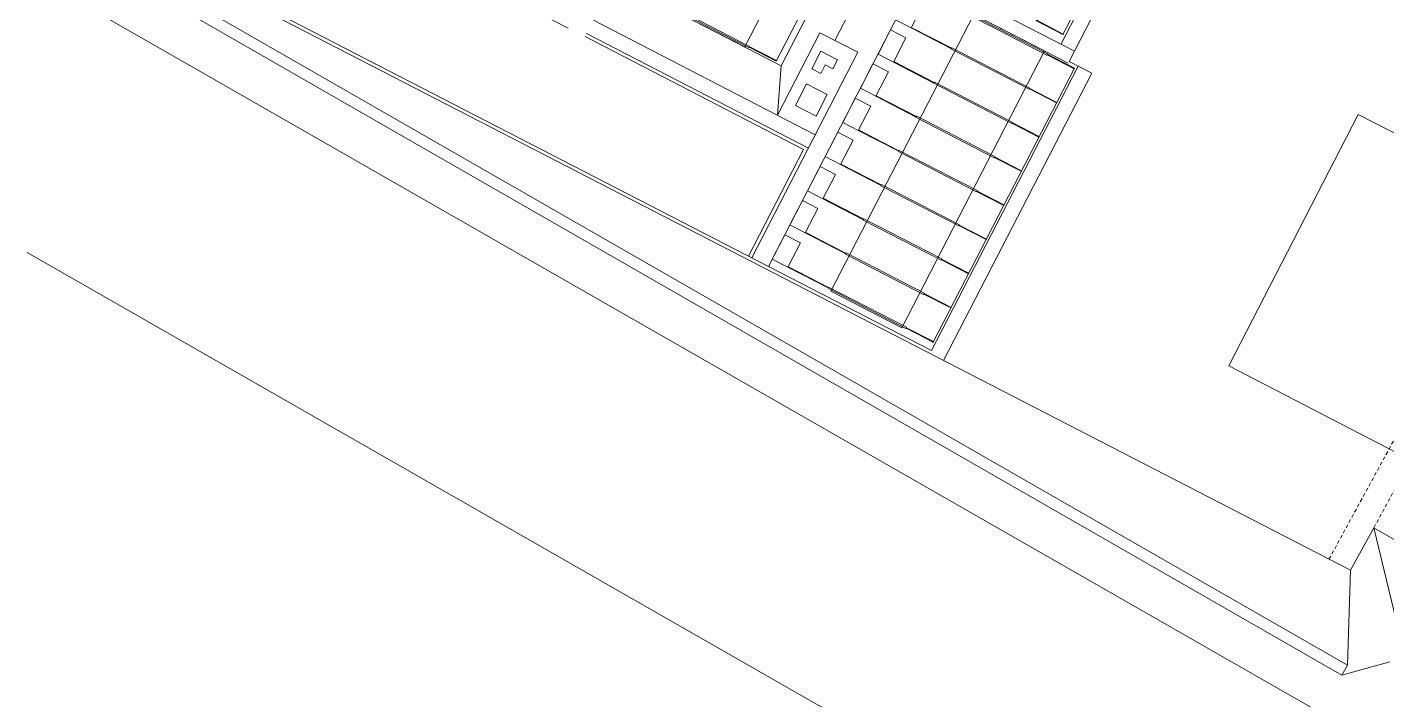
# Model space of a CAD drawing. Header units: millimetres. Extents: x -17350 to 3652, y -2474 to 12378.
# Drawn here: x -16671 to -15528, y -1144 to -578 of the extents above; entities that cross this region are included whole.
import ezdxf

# ---------------------------------------------------------------- set-up
doc = ezdxf.new("R2010")
doc.units = ezdxf.units.MM
doc.linetypes.add('DASHED_3', pattern=[5, 3, -2])
doc.layers.add('HOVED', color=40, linetype='Continuous', lineweight=9)

msp = doc.modelspace()

# ---------------------------------------------------------------- linework, layer by layer
at = {"layer": 'HOVED'}
for p, q in [((-15923, -376.7), (-16041.7, -606.9)), ((-16037.5, -610.8), (-15927, -396.5)), ((-15992.3, -589.5), (-15888.8, -388.9)), ((-15802.1, -592.3), (-15737.7, -467.3)), ((-15558.9, -1034.9), (-16640.3, -477.4)), ((-15911, -850.2), (-16636.2, -476.3)), ((-15741.1, -469.2), (-15800.6, -584.5)), ((-15795.4, -607.1), (-15726.3, -473.2)), ((-16216.5, -579.1), (-16396.8, -486.1)), ((-16652, -499.9), (-15566.1, -1123)), ((-16645.6, -492.6), (-15561.4, -1114.8)), ((-16671.5, -532.2), (-15062.5, -1453.1)), ((-16037.5, -610.8), (-16177.7, -538.5)), ((-16048.1, -779.5), (-15925.6, -541.8)), ((-15796.3, -608.5), (-15925.6, -541.8)), ((-15790.9, -598.4), (-15890.7, -547)), ((-16130.2, -561.7), (-16064.6, -595.5)), ((-16129.6, -560.7), (-16064.1, -594.5)), ((-15879.6, -568.1), (-15814.1, -601.9)), ((-15879.1, -567.1), (-15813.6, -600.9)), ((-16008.9, -668.8), (-16195.3, -572.6)), ((-16040.7, -652.4), (-16004.9, -583)), ((-16004.9, -583), (-15973.1, -599.4)), ((-15928.3, -579), (-15928.1, -578.5)), ((-15928.3, -579), (-15894.3, -596.5)), ((-15928.1, -578.5), (-15894, -596.1)), ((-15823.3, -572.8), (-15800.6, -584.5)), ((-15823.1, -572.3), (-15800.3, -584.1)), ((-16018.7, -681.1), (-16202.4, -586.3)), ((-16014.6, -680), (-16201.1, -583.8)), ((-15800.6, -584.5), (-15800.3, -584.1)), ((-16064.6, -595.5), (-16064.1, -594.5)), ((-16064.5, -595.2), (-16041.7, -606.9)), ((-16064.3, -594.7), (-16041.5, -606.5)), ((-16062.2, -772.2), (-15973.1, -599.4)), ((-16011.8, -613.3), (-16004.2, -598.4)), ((-16004.2, -598.4), (-15990.1, -605.7)), ((-15994.1, -613.4), (-15990.1, -605.7)), ((-15894.4, -596.8), (-15893.9, -595.8)), ((-15894.4, -596.8), (-15893.9, -595.8)), ((-15894.4, -596.8), (-15828.9, -630.6)), ((-15893.9, -595.8), (-15828.4, -629.6)), ((-15814.1, -601.9), (-15813.6, -600.9)), ((-15814, -601.6), (-15791.2, -613.3)), ((-15813.7, -601.1), (-15790.9, -612.9)), ((-16040.7, -652.4), (-16037.5, -610.8)), ((-16011.8, -613.3), (-16004.2, -617.2)), ((-16004.2, -617.2), (-16000.5, -610.1)), ((-16000.5, -610.1), (-15994.1, -613.4)), ((-15943.1, -607.7), (-15942.9, -607.3)), ((-15943.1, -607.7), (-15909.1, -625.3)), ((-15942.9, -607.3), (-15908.9, -624.8)), ((-15911, -850.2), (-15787.7, -611.1)), ((-15791.2, -613.3), (-15909.9, -843.6)), ((-15900.9, -858.6), (-15776.4, -617)), ((-15795.4, -607.1), (-15776.4, -617)), ((-15791.2, -613.3), (-15790.9, -612.9)), ((-16025.6, -644.1), (-16016.3, -626)), ((-16016.3, -626), (-15998.8, -635)), ((-15909.2, -625.5), (-15908.7, -624.5)), ((-15909.2, -625.5), (-15908.7, -624.5)), ((-15909.2, -625.5), (-15843.7, -659.3)), ((-15908.7, -624.5), (-15843.2, -658.3)), ((-16008.1, -653.1), (-15998.8, -635)), ((-15957.9, -636.4), (-15957.7, -636)), ((-15957.9, -636.4), (-15923.9, -654)), ((-15957.7, -636), (-15923.7, -653.5)), ((-15828.9, -630.6), (-15828.4, -629.6)), ((-15828.9, -630.6), (-15828.4, -629.6)), ((-15828.8, -630.3), (-15806, -642.1)), ((-15828.5, -629.9), (-15805.7, -641.6)), ((-16025.6, -644.1), (-16008.1, -653.1)), ((-15806, -642.1), (-15805.7, -641.6)), ((-15924, -654.3), (-15923.5, -653.3)), ((-15924, -654.3), (-15923.5, -653.3)), ((-15924, -654.3), (-15858.5, -688.1)), ((-15923.5, -653.3), (-15858, -687)), ((-15843.7, -659.3), (-15843.2, -658.3)), ((-15843.7, -659.3), (-15843.2, -658.3)), ((-15843.6, -659), (-15820.8, -670.8)), ((-15843.3, -658.6), (-15820.5, -670.3)), ((-15661.1, -863.2), (-15552.5, -651.7)), ((-15552.5, -651.7), (-15088.9, -888.9)), ((-15972.8, -665.2), (-15972.5, -664.7)), ((-15972.8, -665.2), (-15938.7, -682.7)), ((-15972.5, -664.7), (-15938.5, -682.3)), ((-15820.8, -670.8), (-15820.5, -670.3)), ((-16064.9, -770.8), (-16018.7, -681.1)), ((-15938.9, -683), (-15938.3, -682)), ((-15938.9, -683), (-15873.3, -716.8)), ((-15938.3, -682), (-15872.8, -715.8)), ((-15987.6, -693.9), (-15987.3, -693.4)), ((-15987.6, -693.9), (-15953.5, -711.4)), ((-15987.3, -693.4), (-15953.3, -711)), ((-15858.5, -688.1), (-15858, -687)), ((-15858.5, -688.1), (-15858, -687)), ((-15858.4, -687.8), (-15835.6, -699.5)), ((-15858.1, -687.3), (-15835.4, -699.1)), ((-15835.6, -699.5), (-15835.4, -699.1)), ((-15953.7, -711.7), (-15953.1, -710.7)), ((-15953.7, -711.7), (-15888.1, -745.5)), ((-15953.1, -710.7), (-15887.6, -744.5)), ((-15873.3, -716.8), (-15872.8, -715.8)), ((-15873.2, -716.5), (-15850.4, -728.2)), ((-15873, -716), (-15850.2, -727.8)), ((-16002.4, -722.6), (-16002.1, -722.2)), ((-16002.4, -722.6), (-15968.3, -740.2)), ((-16002.1, -722.2), (-15968.1, -739.7)), ((-15850.4, -728.2), (-15850.2, -727.8)), ((-15968.5, -740.5), (-15967.9, -739.4)), ((-15968.5, -740.5), (-15903, -774.2)), ((-15967.9, -739.4), (-15902.4, -773.2)), ((-16017.2, -751.3), (-16016.9, -750.9)), ((-16017.2, -751.3), (-15983.1, -768.9)), ((-16016.9, -750.9), (-15982.9, -768.5)), ((-15888.1, -745.5), (-15887.6, -744.5)), ((-15888, -745.2), (-15865.2, -757)), ((-15887.8, -744.8), (-15865, -756.5)), ((-15865.2, -757), (-15865, -756.5)), ((-16671.5, -767.7), (-15996.6, -1154)), ((-15983.3, -769.2), (-15982.8, -768.2)), ((-15983.3, -769.2), (-15917.8, -803)), ((-15982.8, -768.2), (-15917.2, -801.9)), ((-15903, -774.2), (-15902.4, -773.2)), ((-15902.8, -773.9), (-15880, -785.7)), ((-15902.6, -773.5), (-15879.8, -785.3)), ((-16032, -780.1), (-15997.9, -797.6)), ((-16031.8, -779.6), (-15997.7, -797.2)), ((-15880, -785.7), (-15879.8, -785.3)), ((-15998.1, -797.9), (-15997.6, -796.9)), ((-15998.1, -797.9), (-15932.6, -831.7)), ((-15997.6, -796.9), (-15932.1, -830.7)), ((-15917.8, -803), (-15917.2, -801.9)), ((-15917.6, -802.7), (-15894.8, -814.4)), ((-15917.4, -802.2), (-15894.6, -814)), ((-15894.8, -814.4), (-15894.6, -814)), ((-15932.6, -831.7), (-15932.1, -830.7)), ((-15932.4, -831.4), (-15909.6, -843.2)), ((-15932.2, -831), (-15909.4, -842.7)), ((-15909.6, -843.2), (-15909.4, -842.7)), ((-15204.8, -1099.5), (-15661.1, -863.2)), ((-15558.9, -1034.9), (-15539.2, -999.2)), ((-15539.2, -999.2), (-15026.9, -1296.4)), ((-15515.9, -1095.3), (-15539.2, -999.2)), ((-15558.9, -1034.9), (-15561.4, -1114.8)), ((-15566.1, -1123), (-15525.7, -1111.9)), ((-15561.4, -1114.8), (-15566.1, -1123))]:
    msp.add_line(p, q, dxfattribs=at)
at = {"layer": 'HOVED', "linetype": 'DASHED_3'}
for p, q in [((-15576.9, -1025.6), (-15412, -723.4)), ((-15539.2, -999.2), (-15393.9, -732.8))]:
    msp.add_line(p, q, dxfattribs=at)
at = {"layer": 'HOVED'}
for points in [[(-15948, -362.1), (-16068.1, -595), (-16127.8, -564.2), (-16007.7, -331.3)], [(-15816, -598.3), (-15936, -831.2), (-15995.7, -800.4), (-15875.6, -567.6)]]:
    msp.add_lwpolyline(points, close=True, dxfattribs=at)
for points in [[(-15917.8, -558.5), (-15928.3, -579), (-15941.3, -572.3), (-15930.7, -551.8), (-15917.8, -558.5)], [(-15932.6, -587.2), (-15943.1, -607.7), (-15956.1, -601), (-15945.6, -580.5), (-15932.6, -587.2)], [(-15947.4, -615.9), (-15957.9, -636.4), (-15970.9, -629.7), (-15960.4, -609.2), (-15947.4, -615.9)], [(-15962.2, -644.7), (-15972.8, -665.2), (-15985.7, -658.5), (-15975.2, -638), (-15962.2, -644.7)], [(-15977, -673.4), (-15987.6, -693.9), (-16000.6, -687.2), (-15990, -666.7), (-15977, -673.4)], [(-15991.8, -702.1), (-16002.4, -722.6), (-16015.4, -715.9), (-16004.8, -695.4), (-15991.8, -702.1)], [(-16006.6, -730.9), (-16017.2, -751.3), (-16030.2, -744.6), (-16019.6, -724.2), (-16006.6, -730.9)], [(-16021.4, -759.6), (-16032, -780.1), (-16045, -773.4), (-16034.4, -752.9), (-16021.4, -759.6)]]:
    msp.add_lwpolyline(points, dxfattribs=at)

doc.saveas('drawing.dxf')
